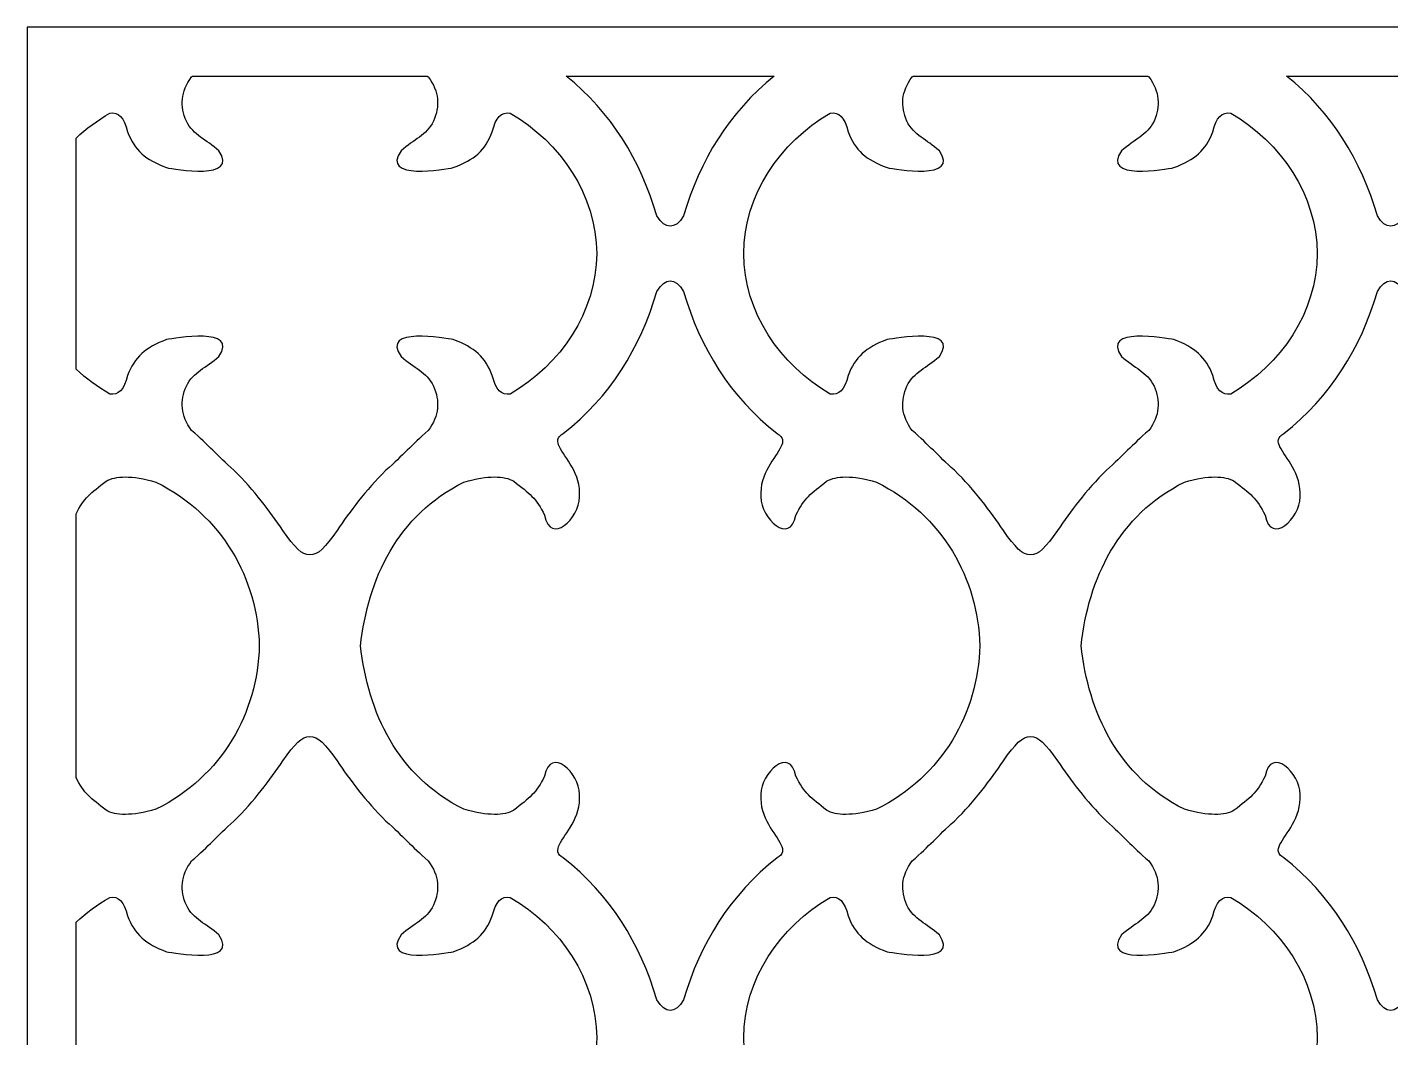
# Model space of a CAD drawing. Header units: centimetres. Extents: x -9.6 to 9.7, y -6.9 to 10.9.
# Drawn here: x -9.641 to -4.95, y 7.379 to 10.857 of the extents above; entities that cross this region are included whole.
import ezdxf

# ---------------------------------------------------------------- set-up
doc = ezdxf.new("R2010")
doc.units = ezdxf.units.CM
doc.header["$MEASUREMENT"] = 0
doc.layers.add('layer 1', color=7, linetype='Continuous')

msp = doc.modelspace()

# ---------------------------------------------------------------- linework, layer by layer
at = {"layer": 'layer 1', "color": 177}
for points, knots in [([(-9.64131, 10.85676), (-9.64131, 10.85676), (-9.47355, 10.85676), (-9.47355, 10.85676), (-9.47355, 10.85676), (-9.47355, 10.85676), (-0.42554, 10.85676), (-0.42554, 10.85676), (-0.42554, 10.85676), (-0.42554, 10.85676), (-0.25778, 10.85676), (-0.25778, 10.85676), (-0.25778, 10.85676), (-0.25778, 10.85676), (-0.25778, 10.689), (-0.25778, 10.689), (-0.25778, 10.689), (-0.25778, 10.689), (-0.25778, -6.72351), (-0.25778, -6.72351), (-0.25778, -6.72351), (-0.25778, -6.72351), (-0.25778, -6.89127), (-0.25778, -6.89127), (-0.25778, -6.89127), (-0.25778, -6.89127), (-0.42554, -6.89127), (-0.42554, -6.89127), (-0.42554, -6.89127), (-0.42554, -6.89127), (-9.47355, -6.89127), (-9.47355, -6.89127), (-9.47355, -6.89127), (-9.47355, -6.89127), (-9.64131, -6.89127), (-9.64131, -6.89127), (-9.64131, -6.89127), (-9.64131, -6.89127), (-9.64131, -6.72351), (-9.64131, -6.72351), (-9.64131, -6.72351), (-9.64131, -6.72351), (-9.64131, 10.689), (-9.64131, 10.689), (-9.64131, 10.689), (-9.64131, 10.689), (-9.64131, 10.85676), (-9.64131, 10.85676)], [0, 0, 0, 0, 0.0769231, 0.0769231, 0.0769231, 0.0769231, 0.1538462, 0.1538462, 0.1538462, 0.1538462, 0.2307692, 0.2307692, 0.2307692, 0.2307692, 0.3076923, 0.3076923, 0.3076923, 0.3076923, 0.3846154, 0.3846154, 0.3846154, 0.3846154, 0.4615385, 0.4615385, 0.4615385, 0.4615385, 0.5384615, 0.5384615, 0.5384615, 0.5384615, 0.6153846, 0.6153846, 0.6153846, 0.6153846, 0.6923077, 0.6923077, 0.6923077, 0.6923077, 0.7692308, 0.7692308, 0.7692308, 0.7692308, 0.8461538, 0.8461538, 0.8461538, 0.8461538, 1, 1, 1, 1]), ([(-9.47355, 10.47516), (-9.47355, 10.47516), (-9.47355, 9.68044), (-9.47355, 9.68044), (-9.47355, 9.68044), (-9.43863, 9.64777), (-9.39965, 9.61888), (-9.35755, 9.59465), (-9.35755, 9.59465), (-9.32797, 9.58855), (-9.30751, 9.60981), (-9.29617, 9.65845), (-9.29617, 9.65845), (-9.27187, 9.72185), (-9.23477, 9.75483), (-9.16199, 9.78183), (-9.16199, 9.78183), (-9.136, 9.78678), (-8.90963, 9.82725), (-8.98214, 9.72379), (-8.98214, 9.72379), (-9.0261, 9.68428), (-9.06915, 9.67173), (-9.09379, 9.62198), (-9.09379, 9.62198), (-9.11614, 9.57106), (-9.11386, 9.52018), (-9.07561, 9.46929), (-9.07561, 9.46929), (-9.01574, 9.41686), (-8.98997, 9.38496), (-8.93009, 9.33255), (-8.93009, 9.33255), (-8.85849, 9.26188), (-8.80718, 9.19104), (-8.76182, 9.12515), (-8.76182, 9.12515), (-8.7207, 9.06681), (-8.69721, 9.04083), (-8.66862, 9.04083), (-8.66862, 9.04083), (-8.64004, 9.04083), (-8.61655, 9.06681), (-8.57541, 9.12515), (-8.57541, 9.12515), (-8.53007, 9.19104), (-8.47875, 9.26188), (-8.40715, 9.33255), (-8.40715, 9.33255), (-8.34728, 9.38496), (-8.32151, 9.41686), (-8.26163, 9.46929), (-8.26163, 9.46929), (-8.22337, 9.52018), (-8.22111, 9.57106), (-8.24346, 9.62198), (-8.24346, 9.62198), (-8.2681, 9.67173), (-8.31113, 9.68428), (-8.35509, 9.72379), (-8.35509, 9.72379), (-8.4276, 9.82725), (-8.20125, 9.78678), (-8.17524, 9.78183), (-8.17524, 9.78183), (-8.10248, 9.75483), (-8.06538, 9.72185), (-8.04108, 9.65845), (-8.04108, 9.65845), (-8.02974, 9.60981), (-8.00927, 9.58855), (-7.97969, 9.59465), (-7.97969, 9.59465), (-7.80474, 9.69535), (-7.6838, 9.87611), (-7.68184, 10.07779), (-7.68184, 10.07779), (-7.6838, 10.27945), (-7.80474, 10.46021), (-7.97969, 10.56093), (-7.97969, 10.56093), (-8.00927, 10.56703), (-8.02974, 10.54575), (-8.04108, 10.49712), (-8.04108, 10.49712), (-8.06538, 10.43371), (-8.10248, 10.40074), (-8.17524, 10.37373), (-8.17524, 10.37373), (-8.20125, 10.36878), (-8.4276, 10.32831), (-8.35509, 10.43178), (-8.35509, 10.43178), (-8.31113, 10.47128), (-8.2681, 10.48385), (-8.24346, 10.53359), (-8.24346, 10.53359), (-8.22111, 10.5845), (-8.22337, 10.6354), (-8.26163, 10.68628), (-8.26163, 10.68628), (-8.26163, 10.68628), (-8.26475, 10.689), (-8.26475, 10.689), (-8.26475, 10.689), (-8.26475, 10.689), (-9.07252, 10.689), (-9.07252, 10.689), (-9.07252, 10.689), (-9.07252, 10.689), (-9.07561, 10.68628), (-9.07561, 10.68628), (-9.07561, 10.68628), (-9.11386, 10.6354), (-9.11614, 10.5845), (-9.09379, 10.53359), (-9.09379, 10.53359), (-9.06915, 10.48385), (-9.0261, 10.47128), (-8.98214, 10.43178), (-8.98214, 10.43178), (-8.90963, 10.32831), (-9.136, 10.36878), (-9.16199, 10.37373), (-9.16199, 10.37373), (-9.23477, 10.40074), (-9.27187, 10.43371), (-9.29617, 10.49712), (-9.29617, 10.49712), (-9.30751, 10.54575), (-9.32797, 10.56703), (-9.35755, 10.56093), (-9.35755, 10.56093), (-9.39965, 10.5367), (-9.43863, 10.50785), (-9.47355, 10.47516)], [0, 0, 0, 0, 0.0285714, 0.0285714, 0.0285714, 0.0285714, 0.0571429, 0.0571429, 0.0571429, 0.0571429, 0.0857143, 0.0857143, 0.0857143, 0.0857143, 0.1142857, 0.1142857, 0.1142857, 0.1142857, 0.1428571, 0.1428571, 0.1428571, 0.1428571, 0.1714286, 0.1714286, 0.1714286, 0.1714286, 0.2, 0.2, 0.2, 0.2, 0.2285714, 0.2285714, 0.2285714, 0.2285714, 0.2571429, 0.2571429, 0.2571429, 0.2571429, 0.2857143, 0.2857143, 0.2857143, 0.2857143, 0.3142857, 0.3142857, 0.3142857, 0.3142857, 0.3428571, 0.3428571, 0.3428571, 0.3428571, 0.3714286, 0.3714286, 0.3714286, 0.3714286, 0.4, 0.4, 0.4, 0.4, 0.4285714, 0.4285714, 0.4285714, 0.4285714, 0.4571429, 0.4571429, 0.4571429, 0.4571429, 0.4857143, 0.4857143, 0.4857143, 0.4857143, 0.5142857, 0.5142857, 0.5142857, 0.5142857, 0.5428571, 0.5428571, 0.5428571, 0.5428571, 0.5714286, 0.5714286, 0.5714286, 0.5714286, 0.6, 0.6, 0.6, 0.6, 0.6285714, 0.6285714, 0.6285714, 0.6285714, 0.6571429, 0.6571429, 0.6571429, 0.6571429, 0.6857143, 0.6857143, 0.6857143, 0.6857143, 0.7142857, 0.7142857, 0.7142857, 0.7142857, 0.7428571, 0.7428571, 0.7428571, 0.7428571, 0.7714286, 0.7714286, 0.7714286, 0.7714286, 0.8, 0.8, 0.8, 0.8, 0.8285714, 0.8285714, 0.8285714, 0.8285714, 0.8571429, 0.8571429, 0.8571429, 0.8571429, 0.8857143, 0.8857143, 0.8857143, 0.8857143, 0.9142857, 0.9142857, 0.9142857, 0.9142857, 0.9428571, 0.9428571, 0.9428571, 0.9428571, 1, 1, 1, 1]), ([(-7.07066, 10.689), (-7.07066, 10.689), (-7.78723, 10.689), (-7.78723, 10.689), (-7.78723, 10.689), (-7.63187, 10.56395), (-7.53047, 10.3989), (-7.47495, 10.20767), (-7.47495, 10.20767), (-7.44594, 10.15997), (-7.41193, 10.15995), (-7.38291, 10.20767), (-7.38291, 10.20767), (-7.32739, 10.3989), (-7.22602, 10.56395), (-7.07066, 10.689)], [0, 0, 0, 0, 0.2, 0.2, 0.2, 0.2, 0.4, 0.4, 0.4, 0.4, 0.6, 0.6, 0.6, 0.6, 1, 1, 1, 1]), ([(-5.78537, 10.689), (-5.78537, 10.689), (-6.59313, 10.689), (-6.59313, 10.689), (-6.59313, 10.689), (-6.59313, 10.689), (-6.59622, 10.68628), (-6.59622, 10.68628), (-6.59622, 10.68628), (-6.63449, 10.6354), (-6.63675, 10.5845), (-6.6144, 10.53359), (-6.6144, 10.53359), (-6.58976, 10.48385), (-6.54671, 10.47128), (-6.50277, 10.43178), (-6.50277, 10.43178), (-6.43026, 10.32831), (-6.65661, 10.36878), (-6.68262, 10.37373), (-6.68262, 10.37373), (-6.75538, 10.40074), (-6.79248, 10.43371), (-6.81678, 10.49712), (-6.81678, 10.49712), (-6.82812, 10.54575), (-6.84858, 10.56703), (-6.87816, 10.56093), (-6.87816, 10.56093), (-7.05312, 10.46021), (-7.17406, 10.27945), (-7.17602, 10.07779), (-7.17602, 10.07779), (-7.17406, 9.87611), (-7.05312, 9.69535), (-6.87816, 9.59465), (-6.87816, 9.59465), (-6.84858, 9.58855), (-6.82812, 9.60981), (-6.81678, 9.65845), (-6.81678, 9.65845), (-6.79248, 9.72185), (-6.75538, 9.75483), (-6.68262, 9.78183), (-6.68262, 9.78183), (-6.65661, 9.78678), (-6.43026, 9.82725), (-6.50277, 9.72379), (-6.50277, 9.72379), (-6.54671, 9.68428), (-6.58976, 9.67173), (-6.6144, 9.62198), (-6.6144, 9.62198), (-6.63675, 9.57106), (-6.63449, 9.52018), (-6.59622, 9.46929), (-6.59622, 9.46929), (-6.53635, 9.41686), (-6.51058, 9.38496), (-6.45071, 9.33255), (-6.45071, 9.33255), (-6.37911, 9.26188), (-6.32779, 9.19104), (-6.28245, 9.12515), (-6.28245, 9.12515), (-6.24131, 9.06681), (-6.21782, 9.04083), (-6.18925, 9.04083), (-6.18925, 9.04083), (-6.16065, 9.04083), (-6.13716, 9.06681), (-6.09604, 9.12515), (-6.09604, 9.12515), (-6.05068, 9.19104), (-5.99938, 9.26188), (-5.92778, 9.33255), (-5.92778, 9.33255), (-5.8679, 9.38496), (-5.84212, 9.41686), (-5.78225, 9.46929), (-5.78225, 9.46929), (-5.74399, 9.52018), (-5.74172, 9.57106), (-5.76407, 9.62198), (-5.76407, 9.62198), (-5.78871, 9.67173), (-5.83176, 9.68428), (-5.87572, 9.72379), (-5.87572, 9.72379), (-5.94823, 9.82725), (-5.72186, 9.78678), (-5.69587, 9.78183), (-5.69587, 9.78183), (-5.62309, 9.75483), (-5.58599, 9.72185), (-5.56169, 9.65845), (-5.56169, 9.65845), (-5.55035, 9.60981), (-5.52989, 9.58855), (-5.50031, 9.59465), (-5.50031, 9.59465), (-5.32535, 9.69535), (-5.20441, 9.87611), (-5.20245, 10.07779), (-5.20245, 10.07779), (-5.20441, 10.27945), (-5.32535, 10.46021), (-5.50031, 10.56093), (-5.50031, 10.56093), (-5.52989, 10.56703), (-5.55035, 10.54575), (-5.56169, 10.49712), (-5.56169, 10.49712), (-5.58599, 10.43371), (-5.62309, 10.40074), (-5.69587, 10.37373), (-5.69587, 10.37373), (-5.72186, 10.36878), (-5.94823, 10.32831), (-5.87572, 10.43178), (-5.87572, 10.43178), (-5.83176, 10.47128), (-5.78871, 10.48385), (-5.76407, 10.53359), (-5.76407, 10.53359), (-5.74172, 10.5845), (-5.74399, 10.6354), (-5.78225, 10.68628), (-5.78225, 10.68628), (-5.78225, 10.68628), (-5.78537, 10.689), (-5.78537, 10.689)], [0, 0, 0, 0, 0.0294118, 0.0294118, 0.0294118, 0.0294118, 0.0588235, 0.0588235, 0.0588235, 0.0588235, 0.0882353, 0.0882353, 0.0882353, 0.0882353, 0.1176471, 0.1176471, 0.1176471, 0.1176471, 0.1470588, 0.1470588, 0.1470588, 0.1470588, 0.1764706, 0.1764706, 0.1764706, 0.1764706, 0.2058824, 0.2058824, 0.2058824, 0.2058824, 0.2352941, 0.2352941, 0.2352941, 0.2352941, 0.2647059, 0.2647059, 0.2647059, 0.2647059, 0.2941176, 0.2941176, 0.2941176, 0.2941176, 0.3235294, 0.3235294, 0.3235294, 0.3235294, 0.3529412, 0.3529412, 0.3529412, 0.3529412, 0.3823529, 0.3823529, 0.3823529, 0.3823529, 0.4117647, 0.4117647, 0.4117647, 0.4117647, 0.4411765, 0.4411765, 0.4411765, 0.4411765, 0.4705882, 0.4705882, 0.4705882, 0.4705882, 0.5, 0.5, 0.5, 0.5, 0.5294118, 0.5294118, 0.5294118, 0.5294118, 0.5588235, 0.5588235, 0.5588235, 0.5588235, 0.5882353, 0.5882353, 0.5882353, 0.5882353, 0.6176471, 0.6176471, 0.6176471, 0.6176471, 0.6470588, 0.6470588, 0.6470588, 0.6470588, 0.6764706, 0.6764706, 0.6764706, 0.6764706, 0.7058824, 0.7058824, 0.7058824, 0.7058824, 0.7352941, 0.7352941, 0.7352941, 0.7352941, 0.7647059, 0.7647059, 0.7647059, 0.7647059, 0.7941176, 0.7941176, 0.7941176, 0.7941176, 0.8235294, 0.8235294, 0.8235294, 0.8235294, 0.8529412, 0.8529412, 0.8529412, 0.8529412, 0.8823529, 0.8823529, 0.8823529, 0.8823529, 0.9117647, 0.9117647, 0.9117647, 0.9117647, 0.9411765, 0.9411765, 0.9411765, 0.9411765, 1, 1, 1, 1]), ([(-4.59129, 10.689), (-4.59129, 10.689), (-5.30784, 10.689), (-5.30784, 10.689), (-5.30784, 10.689), (-5.15249, 10.56395), (-5.05108, 10.3989), (-4.99556, 10.20767), (-4.99556, 10.20767), (-4.96656, 10.15997), (-4.93256, 10.15995), (-4.90352, 10.20767), (-4.90352, 10.20767), (-4.84801, 10.3989), (-4.74663, 10.56395), (-4.59129, 10.689)], [0, 0, 0, 0, 0.2, 0.2, 0.2, 0.2, 0.4, 0.4, 0.4, 0.4, 0.6, 0.6, 0.6, 0.6, 1, 1, 1, 1]), ([(-6.36344, 8.72861), (-6.36983, 8.9587), (-6.48992, 9.17715), (-6.71901, 9.29152), (-6.71901, 9.29152), (-6.8036, 9.31595), (-6.85775, 9.31325), (-6.89066, 9.29495), (-6.89066, 9.29495), (-6.94445, 9.25241), (-6.96872, 9.23605), (-6.99638, 9.17757), (-6.99638, 9.17757), (-7.01779, 9.07236), (-7.11671, 9.16651), (-7.11691, 9.24027), (-7.11691, 9.24027), (-7.12289, 9.32127), (-7.06546, 9.37671), (-7.04782, 9.41264), (-7.04782, 9.41264), (-7.03858, 9.43144), (-7.03862, 9.44622), (-7.06118, 9.45904), (-7.06118, 9.45904), (-7.2219, 9.58495), (-7.32627, 9.7528), (-7.38291, 9.94789), (-7.38291, 9.94789), (-7.41191, 9.99559), (-7.44594, 9.99558), (-7.47495, 9.94789), (-7.47495, 9.94789), (-7.53159, 9.7528), (-7.63596, 9.58495), (-7.79668, 9.45904), (-7.79668, 9.45904), (-7.81924, 9.44622), (-7.81928, 9.43144), (-7.81004, 9.41264), (-7.81004, 9.41264), (-7.7924, 9.37671), (-7.73497, 9.32127), (-7.74095, 9.24027), (-7.74095, 9.24027), (-7.74114, 9.16651), (-7.84006, 9.07236), (-7.86148, 9.17757), (-7.86148, 9.17757), (-7.88914, 9.23605), (-7.91341, 9.25241), (-7.9672, 9.29495), (-7.9672, 9.29495), (-8.0001, 9.31325), (-8.05426, 9.31595), (-8.13885, 9.29152), (-8.13885, 9.29152), (-8.36794, 9.17715), (-8.4687, 8.9587), (-8.49442, 8.72861), (-8.49442, 8.72861), (-8.4687, 8.49853), (-8.36794, 8.28008), (-8.13885, 8.1657), (-8.13885, 8.1657), (-8.05426, 8.14128), (-8.0001, 8.14397), (-7.9672, 8.16227), (-7.9672, 8.16227), (-7.91341, 8.20481), (-7.88914, 8.22117), (-7.86148, 8.27965), (-7.86148, 8.27965), (-7.84006, 8.38487), (-7.74114, 8.29072), (-7.74095, 8.21696), (-7.74095, 8.21696), (-7.73497, 8.13595), (-7.7924, 8.08052), (-7.81004, 8.04459), (-7.81004, 8.04459), (-7.81928, 8.02578), (-7.81924, 8.011), (-7.79668, 7.99819), (-7.79668, 7.99819), (-7.63596, 7.87227), (-7.53159, 7.70443), (-7.47495, 7.50934), (-7.47495, 7.50934), (-7.44594, 7.46163), (-7.41193, 7.46161), (-7.38291, 7.50934), (-7.38291, 7.50934), (-7.32627, 7.70443), (-7.2219, 7.87227), (-7.06118, 7.99819), (-7.06118, 7.99819), (-7.03862, 8.011), (-7.03858, 8.02578), (-7.04782, 8.04459), (-7.04782, 8.04459), (-7.06546, 8.08052), (-7.12289, 8.13595), (-7.11691, 8.21696), (-7.11691, 8.21696), (-7.11671, 8.29072), (-7.01779, 8.38487), (-6.99638, 8.27965), (-6.99638, 8.27965), (-6.96872, 8.22117), (-6.94445, 8.20481), (-6.89066, 8.16227), (-6.89066, 8.16227), (-6.85775, 8.14397), (-6.8036, 8.14128), (-6.71901, 8.1657), (-6.71901, 8.1657), (-6.48992, 8.28008), (-6.36983, 8.49853), (-6.36344, 8.72861)], [0, 0, 0, 0, 0.0322581, 0.0322581, 0.0322581, 0.0322581, 0.0645161, 0.0645161, 0.0645161, 0.0645161, 0.0967742, 0.0967742, 0.0967742, 0.0967742, 0.1290323, 0.1290323, 0.1290323, 0.1290323, 0.1612903, 0.1612903, 0.1612903, 0.1612903, 0.1935484, 0.1935484, 0.1935484, 0.1935484, 0.2258065, 0.2258065, 0.2258065, 0.2258065, 0.2580645, 0.2580645, 0.2580645, 0.2580645, 0.2903226, 0.2903226, 0.2903226, 0.2903226, 0.3225806, 0.3225806, 0.3225806, 0.3225806, 0.3548387, 0.3548387, 0.3548387, 0.3548387, 0.3870968, 0.3870968, 0.3870968, 0.3870968, 0.4193548, 0.4193548, 0.4193548, 0.4193548, 0.4516129, 0.4516129, 0.4516129, 0.4516129, 0.483871, 0.483871, 0.483871, 0.483871, 0.516129, 0.516129, 0.516129, 0.516129, 0.5483871, 0.5483871, 0.5483871, 0.5483871, 0.5806452, 0.5806452, 0.5806452, 0.5806452, 0.6129032, 0.6129032, 0.6129032, 0.6129032, 0.6451613, 0.6451613, 0.6451613, 0.6451613, 0.6774194, 0.6774194, 0.6774194, 0.6774194, 0.7096774, 0.7096774, 0.7096774, 0.7096774, 0.7419355, 0.7419355, 0.7419355, 0.7419355, 0.7741935, 0.7741935, 0.7741935, 0.7741935, 0.8064516, 0.8064516, 0.8064516, 0.8064516, 0.8387097, 0.8387097, 0.8387097, 0.8387097, 0.8709677, 0.8709677, 0.8709677, 0.8709677, 0.9032258, 0.9032258, 0.9032258, 0.9032258, 0.9354839, 0.9354839, 0.9354839, 0.9354839, 1, 1, 1, 1]), ([(-3.88405, 8.72861), (-3.89044, 8.9587), (-4.01053, 9.17715), (-4.23962, 9.29152), (-4.23962, 9.29152), (-4.32422, 9.31595), (-4.37836, 9.31325), (-4.41127, 9.29495), (-4.41127, 9.29495), (-4.46508, 9.25241), (-4.48933, 9.23605), (-4.51699, 9.17757), (-4.51699, 9.17757), (-4.53841, 9.07236), (-4.63733, 9.16651), (-4.63754, 9.24027), (-4.63754, 9.24027), (-4.6435, 9.32127), (-4.58607, 9.37671), (-4.56843, 9.41264), (-4.56843, 9.41264), (-4.55919, 9.43144), (-4.55923, 9.44622), (-4.58181, 9.45904), (-4.58181, 9.45904), (-4.74251, 9.58495), (-4.84689, 9.7528), (-4.90352, 9.94789), (-4.90352, 9.94789), (-4.93254, 9.99559), (-4.96656, 9.99558), (-4.99556, 9.94789), (-4.99556, 9.94789), (-5.0522, 9.7528), (-5.15658, 9.58495), (-5.31729, 9.45904), (-5.31729, 9.45904), (-5.33985, 9.44622), (-5.33991, 9.43144), (-5.33065, 9.41264), (-5.33065, 9.41264), (-5.31301, 9.37671), (-5.25558, 9.32127), (-5.26156, 9.24027), (-5.26156, 9.24027), (-5.26177, 9.16651), (-5.36067, 9.07236), (-5.38209, 9.17757), (-5.38209, 9.17757), (-5.40975, 9.23605), (-5.43402, 9.25241), (-5.48782, 9.29495), (-5.48782, 9.29495), (-5.52072, 9.31325), (-5.57487, 9.31595), (-5.65946, 9.29152), (-5.65946, 9.29152), (-5.88857, 9.17715), (-5.98931, 8.9587), (-6.01503, 8.72861), (-6.01503, 8.72861), (-5.98931, 8.49853), (-5.88857, 8.28008), (-5.65946, 8.1657), (-5.65946, 8.1657), (-5.57487, 8.14128), (-5.52072, 8.14397), (-5.48782, 8.16227), (-5.48782, 8.16227), (-5.43402, 8.20481), (-5.40975, 8.22117), (-5.38209, 8.27965), (-5.38209, 8.27965), (-5.36067, 8.38487), (-5.26177, 8.29072), (-5.26156, 8.21696), (-5.26156, 8.21696), (-5.25558, 8.13595), (-5.31301, 8.08052), (-5.33065, 8.04459), (-5.33065, 8.04459), (-5.33991, 8.02578), (-5.33985, 8.011), (-5.31729, 7.99819), (-5.31729, 7.99819), (-5.15658, 7.87227), (-5.0522, 7.70443), (-4.99556, 7.50934), (-4.99556, 7.50934), (-4.96656, 7.46163), (-4.93256, 7.46161), (-4.90352, 7.50934), (-4.90352, 7.50934), (-4.84689, 7.70443), (-4.74251, 7.87227), (-4.58181, 7.99819), (-4.58181, 7.99819), (-4.55923, 8.011), (-4.55919, 8.02578), (-4.56843, 8.04459), (-4.56843, 8.04459), (-4.58607, 8.08052), (-4.6435, 8.13595), (-4.63754, 8.21696), (-4.63754, 8.21696), (-4.63733, 8.29072), (-4.53841, 8.38487), (-4.51699, 8.27965), (-4.51699, 8.27965), (-4.48933, 8.22117), (-4.46508, 8.20481), (-4.41127, 8.16227), (-4.41127, 8.16227), (-4.37836, 8.14397), (-4.32422, 8.14128), (-4.23962, 8.1657), (-4.23962, 8.1657), (-4.01053, 8.28008), (-3.89044, 8.49853), (-3.88405, 8.72861)], [0, 0, 0, 0, 0.0322581, 0.0322581, 0.0322581, 0.0322581, 0.0645161, 0.0645161, 0.0645161, 0.0645161, 0.0967742, 0.0967742, 0.0967742, 0.0967742, 0.1290323, 0.1290323, 0.1290323, 0.1290323, 0.1612903, 0.1612903, 0.1612903, 0.1612903, 0.1935484, 0.1935484, 0.1935484, 0.1935484, 0.2258065, 0.2258065, 0.2258065, 0.2258065, 0.2580645, 0.2580645, 0.2580645, 0.2580645, 0.2903226, 0.2903226, 0.2903226, 0.2903226, 0.3225806, 0.3225806, 0.3225806, 0.3225806, 0.3548387, 0.3548387, 0.3548387, 0.3548387, 0.3870968, 0.3870968, 0.3870968, 0.3870968, 0.4193548, 0.4193548, 0.4193548, 0.4193548, 0.4516129, 0.4516129, 0.4516129, 0.4516129, 0.483871, 0.483871, 0.483871, 0.483871, 0.516129, 0.516129, 0.516129, 0.516129, 0.5483871, 0.5483871, 0.5483871, 0.5483871, 0.5806452, 0.5806452, 0.5806452, 0.5806452, 0.6129032, 0.6129032, 0.6129032, 0.6129032, 0.6451613, 0.6451613, 0.6451613, 0.6451613, 0.6774194, 0.6774194, 0.6774194, 0.6774194, 0.7096774, 0.7096774, 0.7096774, 0.7096774, 0.7419355, 0.7419355, 0.7419355, 0.7419355, 0.7741935, 0.7741935, 0.7741935, 0.7741935, 0.8064516, 0.8064516, 0.8064516, 0.8064516, 0.8387097, 0.8387097, 0.8387097, 0.8387097, 0.8709677, 0.8709677, 0.8709677, 0.8709677, 0.9032258, 0.9032258, 0.9032258, 0.9032258, 0.9354839, 0.9354839, 0.9354839, 0.9354839, 1, 1, 1, 1]), ([(-9.47355, 9.1822), (-9.47355, 9.1822), (-9.47355, 8.27505), (-9.47355, 8.27505), (-9.47355, 8.27505), (-9.44677, 8.22029), (-9.4224, 8.20367), (-9.37005, 8.16227), (-9.37005, 8.16227), (-9.33714, 8.14397), (-9.28299, 8.14128), (-9.1984, 8.1657), (-9.1984, 8.1657), (-8.96929, 8.28008), (-8.84922, 8.49853), (-8.84281, 8.72861), (-8.84281, 8.72861), (-8.84922, 8.9587), (-8.96929, 9.17715), (-9.1984, 9.29152), (-9.1984, 9.29152), (-9.28299, 9.31595), (-9.33714, 9.31325), (-9.37005, 9.29495), (-9.37005, 9.29495), (-9.4224, 9.25355), (-9.44677, 9.23696), (-9.47355, 9.1822)], [0, 0, 0, 0, 0.125, 0.125, 0.125, 0.125, 0.25, 0.25, 0.25, 0.25, 0.375, 0.375, 0.375, 0.375, 0.5, 0.5, 0.5, 0.5, 0.625, 0.625, 0.625, 0.625, 0.75, 0.75, 0.75, 0.75, 1, 1, 1, 1]), ([(-9.47355, 7.77681), (-9.47355, 7.77681), (-9.47355, 6.98209), (-9.47355, 6.98209), (-9.47355, 6.98209), (-9.43863, 6.94942), (-9.39965, 6.92052), (-9.35755, 6.89629), (-9.35755, 6.89629), (-9.32797, 6.8902), (-9.30751, 6.91147), (-9.29617, 6.9601), (-9.29617, 6.9601), (-9.27187, 7.02349), (-9.23477, 7.05649), (-9.16199, 7.08349), (-9.16199, 7.08349), (-9.136, 7.08845), (-8.90963, 7.12891), (-8.98214, 7.02545), (-8.98214, 7.02545), (-9.0261, 6.98594), (-9.06915, 6.97337), (-9.09379, 6.92364), (-9.09379, 6.92364), (-9.11614, 6.87272), (-9.11386, 6.82182), (-9.07561, 6.77094), (-9.07561, 6.77094), (-9.01574, 6.71852), (-8.98997, 6.68661), (-8.93009, 6.63419), (-8.93009, 6.63419), (-8.85849, 6.56355), (-8.80718, 6.49269), (-8.76182, 6.42682), (-8.76182, 6.42682), (-8.7207, 6.36847), (-8.69721, 6.3425), (-8.66862, 6.3425), (-8.66862, 6.3425), (-8.64004, 6.3425), (-8.61655, 6.36847), (-8.57541, 6.42682), (-8.57541, 6.42682), (-8.53007, 6.49269), (-8.47875, 6.56355), (-8.40715, 6.63419), (-8.40715, 6.63419), (-8.34728, 6.68661), (-8.32151, 6.71852), (-8.26163, 6.77094), (-8.26163, 6.77094), (-8.22337, 6.82182), (-8.22111, 6.87272), (-8.24346, 6.92364), (-8.24346, 6.92364), (-8.2681, 6.97337), (-8.31113, 6.98594), (-8.35509, 7.02545), (-8.35509, 7.02545), (-8.4276, 7.12891), (-8.20125, 7.08845), (-8.17524, 7.08349), (-8.17524, 7.08349), (-8.10248, 7.05649), (-8.06538, 7.02349), (-8.04108, 6.9601), (-8.04108, 6.9601), (-8.02974, 6.91147), (-8.00927, 6.8902), (-7.97969, 6.89629), (-7.97969, 6.89629), (-7.80474, 6.99702), (-7.6838, 7.17778), (-7.68184, 7.37944), (-7.68184, 7.37944), (-7.6838, 7.58109), (-7.80474, 7.76187), (-7.97969, 7.86258), (-7.97969, 7.86258), (-8.00927, 7.86867), (-8.02974, 7.84741), (-8.04108, 7.79876), (-8.04108, 7.79876), (-8.06538, 7.73538), (-8.10248, 7.7024), (-8.17524, 7.67539), (-8.17524, 7.67539), (-8.20125, 7.67044), (-8.4276, 7.62997), (-8.35509, 7.73342), (-8.35509, 7.73342), (-8.31113, 7.77294), (-8.2681, 7.7855), (-8.24346, 7.83525), (-8.24346, 7.83525), (-8.22111, 7.88617), (-8.22337, 7.93705), (-8.26163, 7.98794), (-8.26163, 7.98794), (-8.32151, 8.04037), (-8.34728, 8.07226), (-8.40715, 8.12468), (-8.40715, 8.12468), (-8.47875, 8.19534), (-8.53007, 8.26618), (-8.57541, 8.33207), (-8.57541, 8.33207), (-8.61655, 8.39041), (-8.64004, 8.41639), (-8.66862, 8.41639), (-8.66862, 8.41639), (-8.69721, 8.41639), (-8.7207, 8.39041), (-8.76182, 8.33207), (-8.76182, 8.33207), (-8.80718, 8.26618), (-8.85849, 8.19534), (-8.93009, 8.12468), (-8.93009, 8.12468), (-8.98997, 8.07226), (-9.01574, 8.04037), (-9.07561, 7.98794), (-9.07561, 7.98794), (-9.11386, 7.93705), (-9.11614, 7.88617), (-9.09379, 7.83525), (-9.09379, 7.83525), (-9.06915, 7.7855), (-9.0261, 7.77294), (-8.98214, 7.73342), (-8.98214, 7.73342), (-8.90963, 7.62997), (-9.136, 7.67044), (-9.16199, 7.67539), (-9.16199, 7.67539), (-9.23477, 7.7024), (-9.27187, 7.73538), (-9.29617, 7.79876), (-9.29617, 7.79876), (-9.30751, 7.84741), (-9.32797, 7.86867), (-9.35755, 7.86258), (-9.35755, 7.86258), (-9.39965, 7.83835), (-9.43863, 7.80949), (-9.47355, 7.77681)], [0, 0, 0, 0, 0.0263158, 0.0263158, 0.0263158, 0.0263158, 0.0526316, 0.0526316, 0.0526316, 0.0526316, 0.0789474, 0.0789474, 0.0789474, 0.0789474, 0.1052632, 0.1052632, 0.1052632, 0.1052632, 0.1315789, 0.1315789, 0.1315789, 0.1315789, 0.1578947, 0.1578947, 0.1578947, 0.1578947, 0.1842105, 0.1842105, 0.1842105, 0.1842105, 0.2105263, 0.2105263, 0.2105263, 0.2105263, 0.2368421, 0.2368421, 0.2368421, 0.2368421, 0.2631579, 0.2631579, 0.2631579, 0.2631579, 0.2894737, 0.2894737, 0.2894737, 0.2894737, 0.3157895, 0.3157895, 0.3157895, 0.3157895, 0.3421053, 0.3421053, 0.3421053, 0.3421053, 0.3684211, 0.3684211, 0.3684211, 0.3684211, 0.3947368, 0.3947368, 0.3947368, 0.3947368, 0.4210526, 0.4210526, 0.4210526, 0.4210526, 0.4473684, 0.4473684, 0.4473684, 0.4473684, 0.4736842, 0.4736842, 0.4736842, 0.4736842, 0.5, 0.5, 0.5, 0.5, 0.5263158, 0.5263158, 0.5263158, 0.5263158, 0.5526316, 0.5526316, 0.5526316, 0.5526316, 0.5789474, 0.5789474, 0.5789474, 0.5789474, 0.6052632, 0.6052632, 0.6052632, 0.6052632, 0.6315789, 0.6315789, 0.6315789, 0.6315789, 0.6578947, 0.6578947, 0.6578947, 0.6578947, 0.6842105, 0.6842105, 0.6842105, 0.6842105, 0.7105263, 0.7105263, 0.7105263, 0.7105263, 0.7368421, 0.7368421, 0.7368421, 0.7368421, 0.7631579, 0.7631579, 0.7631579, 0.7631579, 0.7894737, 0.7894737, 0.7894737, 0.7894737, 0.8157895, 0.8157895, 0.8157895, 0.8157895, 0.8421053, 0.8421053, 0.8421053, 0.8421053, 0.8684211, 0.8684211, 0.8684211, 0.8684211, 0.8947368, 0.8947368, 0.8947368, 0.8947368, 0.9210526, 0.9210526, 0.9210526, 0.9210526, 0.9473684, 0.9473684, 0.9473684, 0.9473684, 1, 1, 1, 1]), ([(-6.18925, 6.3425), (-6.16065, 6.3425), (-6.13716, 6.36847), (-6.09604, 6.42682), (-6.09604, 6.42682), (-6.05068, 6.49269), (-5.99938, 6.56355), (-5.92778, 6.63419), (-5.92778, 6.63419), (-5.8679, 6.68661), (-5.84212, 6.71852), (-5.78225, 6.77094), (-5.78225, 6.77094), (-5.74399, 6.82182), (-5.74172, 6.87272), (-5.76407, 6.92364), (-5.76407, 6.92364), (-5.78871, 6.97337), (-5.83176, 6.98594), (-5.87572, 7.02545), (-5.87572, 7.02545), (-5.94823, 7.12891), (-5.72186, 7.08845), (-5.69587, 7.08349), (-5.69587, 7.08349), (-5.62309, 7.05649), (-5.58599, 7.02349), (-5.56169, 6.9601), (-5.56169, 6.9601), (-5.55035, 6.91147), (-5.52989, 6.8902), (-5.50031, 6.89629), (-5.50031, 6.89629), (-5.32535, 6.99702), (-5.20441, 7.17778), (-5.20245, 7.37944), (-5.20245, 7.37944), (-5.20441, 7.58109), (-5.32535, 7.76187), (-5.50031, 7.86258), (-5.50031, 7.86258), (-5.52989, 7.86867), (-5.55035, 7.84741), (-5.56169, 7.79876), (-5.56169, 7.79876), (-5.58599, 7.73538), (-5.62309, 7.7024), (-5.69587, 7.67539), (-5.69587, 7.67539), (-5.72186, 7.67044), (-5.94823, 7.62997), (-5.87572, 7.73342), (-5.87572, 7.73342), (-5.83176, 7.77294), (-5.78871, 7.7855), (-5.76407, 7.83525), (-5.76407, 7.83525), (-5.74172, 7.88617), (-5.74399, 7.93705), (-5.78225, 7.98794), (-5.78225, 7.98794), (-5.84212, 8.04037), (-5.8679, 8.07226), (-5.92778, 8.12468), (-5.92778, 8.12468), (-5.99938, 8.19534), (-6.05068, 8.26618), (-6.09604, 8.33207), (-6.09604, 8.33207), (-6.13716, 8.39041), (-6.16065, 8.41639), (-6.18925, 8.41639), (-6.18925, 8.41639), (-6.21782, 8.41639), (-6.24131, 8.39041), (-6.28245, 8.33207), (-6.28245, 8.33207), (-6.32779, 8.26618), (-6.37911, 8.19534), (-6.45071, 8.12468), (-6.45071, 8.12468), (-6.51058, 8.07226), (-6.53635, 8.04037), (-6.59622, 7.98794), (-6.59622, 7.98794), (-6.63449, 7.93705), (-6.63675, 7.88617), (-6.6144, 7.83525), (-6.6144, 7.83525), (-6.58976, 7.7855), (-6.54671, 7.77294), (-6.50277, 7.73342), (-6.50277, 7.73342), (-6.43026, 7.62997), (-6.65661, 7.67044), (-6.68262, 7.67539), (-6.68262, 7.67539), (-6.75538, 7.7024), (-6.79248, 7.73538), (-6.81678, 7.79876), (-6.81678, 7.79876), (-6.82812, 7.84741), (-6.84858, 7.86867), (-6.87816, 7.86258), (-6.87816, 7.86258), (-7.05312, 7.76187), (-7.17406, 7.58109), (-7.17602, 7.37944), (-7.17602, 7.37944), (-7.17406, 7.17778), (-7.05312, 6.99702), (-6.87816, 6.89629), (-6.87816, 6.89629), (-6.84858, 6.8902), (-6.82812, 6.91147), (-6.81678, 6.9601), (-6.81678, 6.9601), (-6.79248, 7.02349), (-6.75538, 7.05649), (-6.68262, 7.08349), (-6.68262, 7.08349), (-6.65661, 7.08845), (-6.43026, 7.12891), (-6.50277, 7.02545), (-6.50277, 7.02545), (-6.54671, 6.98594), (-6.58976, 6.97337), (-6.6144, 6.92364), (-6.6144, 6.92364), (-6.63675, 6.87272), (-6.63449, 6.82182), (-6.59622, 6.77094), (-6.59622, 6.77094), (-6.53635, 6.71852), (-6.51058, 6.68661), (-6.45071, 6.63419), (-6.45071, 6.63419), (-6.37911, 6.56355), (-6.32779, 6.49269), (-6.28245, 6.42682), (-6.28245, 6.42682), (-6.24131, 6.36847), (-6.21782, 6.3425), (-6.18925, 6.3425)], [0, 0, 0, 0, 0.027027, 0.027027, 0.027027, 0.027027, 0.0540541, 0.0540541, 0.0540541, 0.0540541, 0.0810811, 0.0810811, 0.0810811, 0.0810811, 0.1081081, 0.1081081, 0.1081081, 0.1081081, 0.1351351, 0.1351351, 0.1351351, 0.1351351, 0.1621622, 0.1621622, 0.1621622, 0.1621622, 0.1891892, 0.1891892, 0.1891892, 0.1891892, 0.2162162, 0.2162162, 0.2162162, 0.2162162, 0.2432432, 0.2432432, 0.2432432, 0.2432432, 0.2702703, 0.2702703, 0.2702703, 0.2702703, 0.2972973, 0.2972973, 0.2972973, 0.2972973, 0.3243243, 0.3243243, 0.3243243, 0.3243243, 0.3513514, 0.3513514, 0.3513514, 0.3513514, 0.3783784, 0.3783784, 0.3783784, 0.3783784, 0.4054054, 0.4054054, 0.4054054, 0.4054054, 0.4324324, 0.4324324, 0.4324324, 0.4324324, 0.4594595, 0.4594595, 0.4594595, 0.4594595, 0.4864865, 0.4864865, 0.4864865, 0.4864865, 0.5135135, 0.5135135, 0.5135135, 0.5135135, 0.5405405, 0.5405405, 0.5405405, 0.5405405, 0.5675676, 0.5675676, 0.5675676, 0.5675676, 0.5945946, 0.5945946, 0.5945946, 0.5945946, 0.6216216, 0.6216216, 0.6216216, 0.6216216, 0.6486486, 0.6486486, 0.6486486, 0.6486486, 0.6756757, 0.6756757, 0.6756757, 0.6756757, 0.7027027, 0.7027027, 0.7027027, 0.7027027, 0.7297297, 0.7297297, 0.7297297, 0.7297297, 0.7567568, 0.7567568, 0.7567568, 0.7567568, 0.7837838, 0.7837838, 0.7837838, 0.7837838, 0.8108108, 0.8108108, 0.8108108, 0.8108108, 0.8378378, 0.8378378, 0.8378378, 0.8378378, 0.8648649, 0.8648649, 0.8648649, 0.8648649, 0.8918919, 0.8918919, 0.8918919, 0.8918919, 0.9189189, 0.9189189, 0.9189189, 0.9189189, 0.9459459, 0.9459459, 0.9459459, 0.9459459, 1, 1, 1, 1])]:
    msp.add_open_spline(points, degree=3, knots=knots, dxfattribs=at)

doc.saveas('drawing.dxf')
